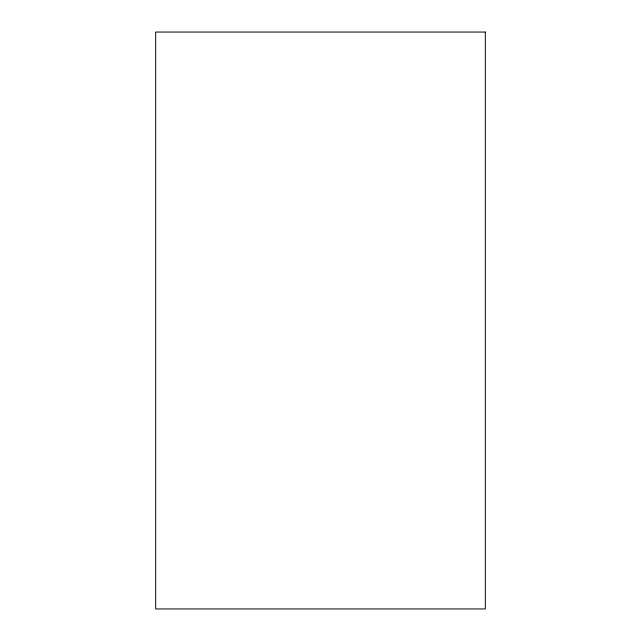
<?xml version="1.0" encoding="UTF-8"?>
<svg xmlns="http://www.w3.org/2000/svg" width="641" height="641" viewBox="0 0 641 641"><rect width="100%" height="100%" fill="white"/><g stroke="black" fill="none" stroke-linecap="round" stroke-linejoin="round"><path stroke-width="0.96" d="M485.325 32.05L155.675 32.05L155.675 608.95L485.325 608.95L485.325 32.05"/></g></svg>
